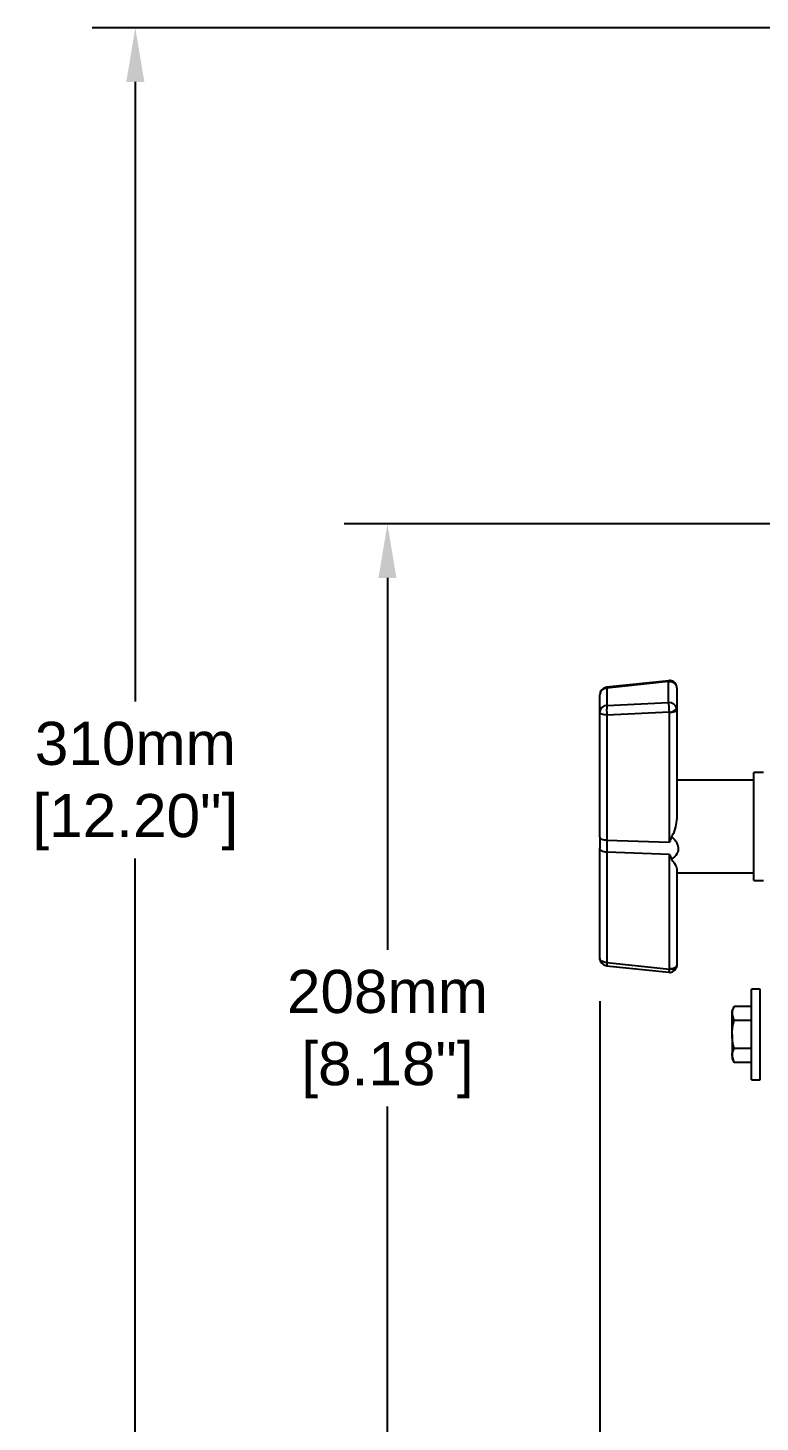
# Model space of a CAD drawing. Header units: inches. Extents: x 0.7 to 44.2, y 3.2 to 34.6.
# Drawn here: x 29.74 to 35.67, y 9.16 to 20.47 of the extents above; entities that cross this region are included whole.
import ezdxf

# ---------------------------------------------------------------- set-up
doc = ezdxf.new("R2010")
doc.units = ezdxf.units.IN
doc.header["$MEASUREMENT"] = 0
doc.layers.add('DIM', color=1, linetype='Continuous')
doc.styles.add('Arial', font='arial.ttf')
doc.dimstyles.new('ETC EU Metric & ANSI.35 Stacked', dxfattribs={"dimscale": 2.666667, "dimtxt": 0.35, "dimasz": 0.4375, "dimexe": 0.35, "dimexo": 0.35, "dimgap": 0.116667, "dimtad": 0, "dimtih": 1, "dimtoh": 1, "dimdec": 0, "dimlfac": 25.4, "dimzin": 4, "dimdsep": 46, "dimtxsty": 'Arial', "dimcen": 0.175, "dimadec": 0, "dimazin": 0, "dimtfac": 0.75, "dimtdec": 0, "dimtofl": 0, "dimtmove": 0, "dimatfit": 3, "dimfxl": 1, "dimtolj": 1, "dimtzin": 0, "dimarcsym": 0})

# ---------------------------------------------------------------- blocks, each defined once
blk = doc.blocks.new('*D1')
at = {"layer": 'Defpoints', "color": 0, "transparency": 16777216}
for p in [(34.373, 12.923), (44.241, 12.106), (34.373, 5.269)]:
    blk.add_point(p, dxfattribs=at)
at = {"layer": 'DIM', "color": 0, "lineweight": -2, "transparency": 16777216}
for p, q in [((34.373, 12.573), (34.373, 4.919)), ((44.241, 11.756), (44.241, 4.919)), ((34.811, 5.269), (38.398, 5.269)), ((43.803, 5.269), (40.216, 5.269))]:
    blk.add_line(p, q, dxfattribs=at)
at = {"layer": 'DIM', "color": 0, "transparency": 16777216}
for points in [[(34.811, 5.342), (34.811, 5.196), (34.373, 5.269)], [(43.803, 5.342), (43.803, 5.196), (44.241, 5.269)]]:
    blk.add_solid(points, dxfattribs=at)
at = {"layer": 'DIM', "color": 0, "transparency": 16777216, "char_height": 0.35, "attachment_point": 5, "style": 'Arial'}
for s, insert in [('\\A1;251mm', (39.307, 5.564)), ('\\A1;[9.87"]', (39.307, 4.928))]:
    blk.add_mtext(s, dxfattribs=dict(at, insert=insert))
blk = doc.blocks.new('*D2')
at = {"layer": 'Defpoints', "color": 0, "transparency": 16777216}
for p in [(32.652, 16.444), (39.376, 16.444), (39.819, 8.265)]:
    blk.add_point(p, dxfattribs=at)
at = {"layer": 'DIM', "color": 0, "lineweight": -2, "transparency": 16777216}
for p, q in [((39.026, 16.444), (32.302, 16.444)), ((32.652, 16.006), (32.652, 12.991)), ((32.652, 8.703), (32.652, 11.718)), ((39.469, 8.265), (32.302, 8.265))]:
    blk.add_line(p, q, dxfattribs=at)
at = {"layer": 'DIM', "color": 0, "transparency": 16777216}
for points in [[(32.579, 16.006), (32.725, 16.006), (32.652, 16.444)], [(32.579, 8.703), (32.725, 8.703), (32.652, 8.265)]]:
    blk.add_solid(points, dxfattribs=at)
at = {"layer": 'DIM', "color": 0, "transparency": 16777216, "char_height": 0.35, "attachment_point": 5, "style": 'Arial'}
for s, insert in [('\\A1;208mm', (32.652, 12.65)), ('\\A1;[8.18"]', (32.652, 12.014))]:
    blk.add_mtext(s, dxfattribs=dict(at, insert=insert))
blk = doc.blocks.new('*D3')
at = {"layer": 'Defpoints', "color": 0, "transparency": 16777216}
for p in [(30.608, 20.468), (37.388, 20.468), (39.819, 8.265)]:
    blk.add_point(p, dxfattribs=at)
at = {"layer": 'DIM', "color": 0, "lineweight": -2, "transparency": 16777216}
for p, q in [((37.038, 20.468), (30.258, 20.468)), ((30.608, 20.03), (30.608, 15.003)), ((30.608, 8.703), (30.608, 13.73)), ((39.469, 8.265), (30.258, 8.265))]:
    blk.add_line(p, q, dxfattribs=at)
at = {"layer": 'DIM', "color": 0, "transparency": 16777216}
for points in [[(30.535, 20.03), (30.681, 20.03), (30.608, 20.468)], [(30.535, 8.703), (30.681, 8.703), (30.608, 8.265)]]:
    blk.add_solid(points, dxfattribs=at)
at = {"layer": 'DIM', "color": 0, "transparency": 16777216, "char_height": 0.35, "attachment_point": 5, "style": 'Arial'}
for s, insert in [('\\A1;310mm', (30.608, 14.662)), ('\\A1;[12.20"]', (30.608, 14.026))]:
    blk.add_mtext(s, dxfattribs=dict(at, insert=insert))

msp = doc.modelspace()

# ---------------------------------------------------------------- linework, layer by layer
for p, q in [((34.933, 15.173), (34.429, 15.12)), ((34.93, 15.165), (34.43, 15.112)), ((34.93, 14.996), (34.93, 15.165)), ((34.373, 14.918), (34.373, 15.058)), ((34.43, 15.112), (34.43, 14.972)), ((34.998, 15.114), (34.998, 14.938)), ((34.43, 14.972), (34.93, 14.996)), ((34.998, 14.938), (34.998, 14.057)), ((34.373, 13.904), (34.373, 14.918)), ((34.939, 14.918), (34.431, 14.894)), ((34.431, 14.894), (34.431, 13.88)), ((34.939, 13.863), (34.939, 14.917)), ((35.623, 14.365), (34.998, 14.365)), ((35.701, 14.428), (35.623, 14.428)), ((35.623, 14.341), (35.623, 14.428)), ((35.623, 13.553), (35.623, 14.341)), ((34.373, 13.904), (34.373, 13.817)), ((34.373, 12.923), (34.373, 13.817)), ((34.431, 13.88), (34.939, 13.863)), ((34.939, 13.764), (34.431, 13.781)), ((34.431, 13.781), (34.431, 12.887)), ((34.939, 12.835), (34.939, 13.764)), ((34.998, 13.643), (34.998, 12.866)), ((34.998, 13.615), (35.623, 13.615)), ((35.623, 13.553), (35.701, 13.553)), ((34.429, 12.861), (34.933, 12.808)), ((34.431, 12.887), (34.939, 12.833)), ((35.673, 12.671), (35.603, 12.671)), ((35.603, 12.303), (35.603, 12.671)), ((35.673, 12.303), (35.673, 12.671)), ((35.463, 12.53), (35.446, 12.5)), ((35.446, 12.5), (35.446, 12.473)), ((35.463, 12.417), (35.446, 12.473)), ((35.446, 12.303), (35.446, 12.473)), ((35.603, 12.53), (35.463, 12.53)), ((35.603, 12.417), (35.463, 12.417)), ((35.446, 12.303), (35.446, 12.133)), ((35.603, 11.936), (35.603, 12.303)), ((35.673, 11.936), (35.673, 12.303)), ((35.463, 12.076), (35.446, 12.133)), ((35.446, 12.133), (35.446, 12.106)), ((35.446, 12.106), (35.463, 12.076)), ((35.603, 12.189), (35.463, 12.189)), ((35.603, 12.076), (35.463, 12.076)), ((35.603, 11.936), (35.673, 11.936))]:
    msp.add_line(p, q)
at = {"flags": 128}
for points in [[(34.939, 14.917), (34.951, 14.917), (34.961, 14.918), (34.972, 14.92), (34.981, 14.922), (34.988, 14.926), (34.994, 14.929), (34.997, 14.934), (34.998, 14.938)], [(34.431, 14.894), (34.42, 14.895), (34.409, 14.896), (34.399, 14.899), (34.39, 14.902), (34.383, 14.905), (34.377, 14.909), (34.374, 14.913), (34.373, 14.918)], [(34.373, 13.904), (34.374, 13.9), (34.377, 13.895), (34.383, 13.891), (34.39, 13.888), (34.399, 13.885), (34.409, 13.883), (34.42, 13.881), (34.431, 13.88)], [(34.431, 13.781), (34.42, 13.783), (34.409, 13.785), (34.399, 13.788), (34.39, 13.793), (34.383, 13.798), (34.377, 13.804), (34.374, 13.811), (34.373, 13.817)], [(34.431, 12.887), (34.42, 12.888), (34.409, 12.89), (34.399, 12.894), (34.39, 12.898), (34.383, 12.904), (34.377, 12.91), (34.374, 12.916), (34.373, 12.923)], [(34.998, 12.866), (34.997, 12.86), (34.994, 12.854), (34.988, 12.848), (34.981, 12.843), (34.972, 12.839), (34.961, 12.836), (34.951, 12.835), (34.939, 12.835)], [(34.997, 12.855), (34.995, 12.849), (34.992, 12.843), (34.986, 12.839), (34.979, 12.835), (34.97, 12.833), (34.961, 12.831), (34.95, 12.832), (34.939, 12.833)]]:
    msp.add_lwpolyline(points, dxfattribs=at)
for centre, radius, start, end in [((34.436, 15.058), 0.0625, 96.0376, 180), ((34.431, 15.054), 0.0582, 91.0466, 176.4027), ((34.369, 15.107), 0.0613, 4.8609, 12.0343), ((34.431, 14.914), 0.0582, 91.0466, 176.4027), ((34.895, 14.94), 0.466, 175.9786, 185.6145), ((34.939, 14.989), 0.0704, 270.3709, 325.6415), ((34.436, 12.923), 0.0625, 180, 263.9624), ((34.804, 12.842), 0.375, 173.1555, 177.1607)]:
    msp.add_arc(centre, radius, start, end)
for centre, major_axis, ratio, start_param, end_param in [((34.936, 15.11), (-0.0027, 0.0626), 0.100675, 0.006218, 0.506581), ((34.936, 15.11), (0.061, 0.0159), 0.867945, 6.266941, 7.718881), ((34.936, 15.114), (0.0625, 0.001), 0.869776, 6.268656, 6.474779), ((34.936, 14.942), (0.0612, -0.0148), 0.858356, 0.411178, 1.863118), ((34.936, 14.942), (-0.0068, 0.0622), 0.016562, 4.32744, 5.779379), ((34.936, 14.938), (0.0625, -0.0012), 0.882937, 0.016294, 0.222417), ((34.932, 14.917), (0.00732, -0.00177), 0.923694, 0.220327, 0.426451), ((34.436, 14.071), (0.002, 0.5), 0.007684, 1.960864, 2.187202), ((34.936, 12.87), (0.0027, 0.0626), 0.100675, 3.135375, 4.086951), ((34.932, 12.835), (0.00747, -0.00077), 0.818682, 6.161604, 6.367727), ((34.936, 12.867), (0.0625, -0.001), 0.869776, 6.091591, 6.297715)]:
    msp.add_ellipse(centre, major_axis=major_axis, ratio=ratio, start_param=start_param, end_param=end_param)
for points, knots in [([(34.996, 15.129), (34.994, 15.136), (34.989, 15.149), (34.973, 15.164), (34.955, 15.172), (34.94, 15.174), (34.934, 15.173), (34.933, 15.173)], [0, 0, 0, 0, 0.249571, 0.500336, 0.748534, 0.969089, 1, 1, 1, 1]), ([(34.998, 14.057), (34.995, 14.034), (34.99, 13.986), (34.973, 13.935), (34.957, 13.912), (34.955, 13.909)], [0, 0, 0, 0, 0.454626, 0.927986, 1, 1, 1, 1]), ([(34.955, 13.909), (34.95, 13.894), (34.945, 13.878), (34.939, 13.863), (34.939, 13.863)], [0, 0, 0, 0, 0.982724, 1, 1, 1, 1]), ([(34.955, 13.909), (34.966, 13.898), (34.983, 13.881), (35.001, 13.851), (35.011, 13.821), (35.009, 13.791), (34.994, 13.757), (34.973, 13.737), (34.956, 13.726), (34.955, 13.725)], [0, 0, 0, 0, 0.190457, 0.293194, 0.446601, 0.600717, 0.707922, 0.98553, 1, 1, 1, 1]), ([(34.939, 13.764), (34.939, 13.764), (34.945, 13.75), (34.95, 13.738), (34.955, 13.725)], [0, 0, 0, 0, 0.017276, 1, 1, 1, 1]), ([(34.955, 13.725), (34.963, 13.715), (34.985, 13.686), (34.997, 13.658), (34.998, 13.645), (34.998, 13.643)], [0, 0, 0, 0, 0.324577, 0.922742, 1, 1, 1, 1]), ([(34.933, 12.808), (34.937, 12.808), (34.948, 12.806), (34.966, 12.812), (34.983, 12.825), (34.992, 12.839), (34.995, 12.849), (34.996, 12.851)], [0, 0, 0, 0, 0.144337, 0.393264, 0.644067, 0.897576, 1, 1, 1, 1]), ([(35.446, 12.473), (35.446, 12.475), (35.446, 12.494), (35.455, 12.513), (35.463, 12.53)], [0, 0, 0, 0, 0.070201, 1, 1, 1, 1]), ([(35.446, 12.303), (35.446, 12.312), (35.447, 12.35), (35.456, 12.387), (35.463, 12.417)], [0, 0, 0, 0, 0.221869, 1, 1, 1, 1]), ([(35.463, 12.189), (35.461, 12.197), (35.451, 12.234), (35.448, 12.272), (35.446, 12.303)], [0, 0, 0, 0, 0.198275, 1, 1, 1, 1]), ([(35.446, 12.133), (35.446, 12.134), (35.446, 12.153), (35.455, 12.172), (35.463, 12.189)], [0, 0, 0, 0, 0.070201, 1, 1, 1, 1])]:
    msp.add_open_spline(points, degree=3, knots=knots)

# ---------------------------------------------------------------- dimensions: what is measured, and where the dimension line sits
at = {"layer": 'DIM'}
for base, p2, picture, middle in [((30.608, 20.468), (37.388, 20.468), '*D3', (30.608, 14.367)), ((32.652, 16.444), (39.376, 16.444), '*D2', (32.652, 12.355))]:
    dim = msp.add_linear_dim(base=base, p1=(39.819, 8.265), p2=p2, angle=90, dimstyle='ETC EU Metric & ANSI.35 Stacked', override={"dimpost": 'mm\\X'}, dxfattribs=at)
    dim.commit()
    dim.dimension.update_dxf_attribs({"geometry": picture, "text_midpoint": middle})
dim = msp.add_linear_dim(base=(34.373, 5.269), p1=(44.241, 12.106), p2=(34.373, 12.923), dimstyle='ETC EU Metric & ANSI.35 Stacked', override={"dimpost": 'mm\\X'}, dxfattribs=at)
dim.commit()
dim.dimension.update_dxf_attribs({"geometry": '*D1', "text_midpoint": (39.307, 5.269)})

doc.saveas('drawing.dxf')
